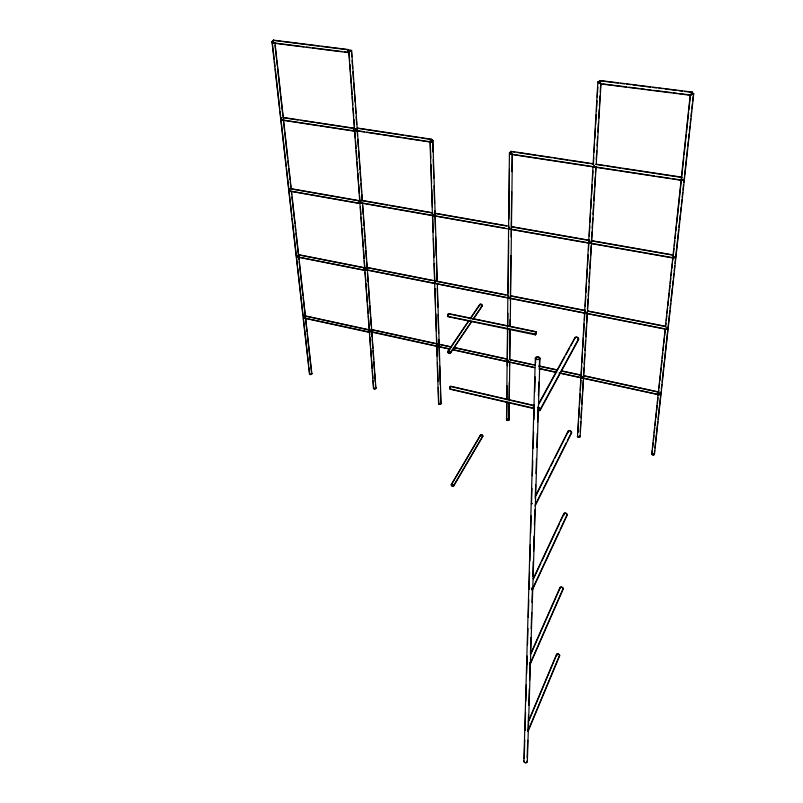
<?xml version="1.0" encoding="UTF-8"?>
<svg xmlns="http://www.w3.org/2000/svg" width="803" height="803" viewBox="0 0 803 803"><rect width="100%" height="100%" fill="white"/><g stroke="black" fill="none" stroke-linecap="round" stroke-linejoin="round"><path stroke-width="1.2" d="M682.51 180.023L682.53 179.521M691.704 94.624L691.654 95.326M506.502 419.648L506.693 402.102M506.723 399.603L507.486 329.441M507.516 326.931L509.423 152.781A1.496 0.673 -0.6 0 1 511.421 152.179L511.059 151.345L510.547 154.226M506.713 419.658L506.914 402.112M506.934 399.613L507.094 385.831M507.315 365.787L507.717 329.451M507.747 326.941L507.897 313.16M508.118 293.115L508.7 240.488M508.941 219.189L509.493 169.072M692.377 92.917L692.367 92.114L599.771 80.491L599.339 81.274M508.831 419.788L509.042 402.243M509.072 399.743L509.293 382.198M509.493 365.897L509.544 362.143M509.574 359.634L509.955 329.561M509.995 325.797L510.076 319.534M510.306 300.734L510.347 298.224L584.624 312.949M510.377 295.725L510.869 255.615M511.109 236.815L511.2 229.297M511.23 226.797L511.672 191.706M511.923 171.651L512.143 154.106M509.042 419.808L509.263 402.263M509.293 399.753L509.764 362.153M509.805 359.644L510.176 329.571M510.226 325.807L512.394 154.116M585.718 312.658L585.799 313.421M589.723 242.907L589.824 242.185M599.088 82.619L599.098 83.181M599.841 81.595L599.901 80.812M433.249 215.074L433.379 214.381M433.349 214.682L433.279 215.365M437.575 345.34L437.615 346.515M523.867 761.184L535.33 358.108M524.229 758.705L524.771 739.934M525.052 729.917L525.563 712.391M525.885 701.129L526.346 684.849M526.678 673.587L527.18 656.061M527.501 644.799L527.962 628.518M528.294 617.256L528.796 599.731M529.117 588.458L529.578 572.188M529.91 560.926L530.371 544.645M530.693 533.383L531.195 515.857M531.556 503.34L531.987 488.314M532.349 475.798L532.78 460.781M533.142 448.265L533.604 431.984M533.965 419.467L534.396 404.451M534.758 391.924L535.189 376.908M535.581 363.137L535.721 358.128M527.159 757.771L527.701 740.236M527.972 731.473L528.484 715.192M528.796 705.175L529.297 688.904M529.568 680.131L530.121 662.605M530.392 653.843L530.893 637.562M531.164 628.799L531.676 612.518M531.987 602.501L532.449 587.475M532.801 576.213L533.272 561.187M533.583 551.169L534.045 536.143M534.396 524.871L534.868 509.845M535.22 498.573L535.641 484.801M535.992 473.539L536.464 458.513M536.816 447.241L537.237 433.469M537.588 422.197L538.06 407.171M538.411 395.899L538.833 382.128M539.225 369.611L539.576 358.339A1.927 1.134 1.6 0 0 536.785 357.205A1.927 1.134 1.6 0 0 536.585 359.162A1.927 1.134 1.6 0 0 539.576 358.339M527.34 761.555L539.967 358.359A2.329 1.365 1.6 0 0 536.615 356.994A2.329 1.365 1.6 0 0 536.374 359.353A2.329 1.365 1.6 0 0 539.967 358.359M577.487 436.451L592.955 167.225M593.096 164.725L597.844 82.077M577.929 432.707L578.582 421.434M578.792 417.68L579.375 407.663M579.585 403.899L580.167 393.882M580.378 390.128L580.96 380.11M581.171 376.356L581.753 366.339M581.964 362.585L582.546 352.567M582.837 347.558L583.41 337.531M583.55 335.032L584.203 323.76M584.423 320.006L584.996 309.988M585.216 306.234L585.788 296.217M586.009 292.453L586.581 282.435M586.802 278.681L587.374 268.664M587.595 264.91L588.167 254.892M588.458 249.884L589.031 239.866M589.251 236.102L589.824 226.085M590.044 222.331L590.617 212.313M590.837 208.559L591.409 198.542M591.63 194.778L592.202 184.76M592.494 179.752L592.995 170.989M593.357 164.725L593.788 157.217M594.079 152.209L594.581 143.436M594.872 138.427L595.455 128.41M595.665 124.656L596.248 114.638M596.458 110.884L597.041 100.867M597.251 97.113L597.833 87.095M509.654 228.092L509.684 229.176M580.188 431.612L580.78 421.625M581.001 417.881L581.583 407.894M581.804 404.15L582.396 394.163M582.546 391.673L583.209 380.431M583.43 376.687L583.942 367.955M584.162 364.211L584.755 354.223M584.975 350.479L585.568 340.492M585.788 336.748L586.371 326.761M586.591 323.017L587.184 313.04M587.405 309.296L587.997 299.308M588.218 295.564L588.729 286.822M589.021 281.833L589.543 273.1M589.834 268.102L590.356 259.369M590.576 255.625L591.159 245.638M591.379 241.894L591.972 231.906M592.192 228.162L592.785 218.175M593.005 214.431L593.588 204.444M593.808 200.7L594.401 190.723M594.621 186.969L595.214 176.991M595.435 173.247L595.796 167.004M596.248 159.516L596.759 150.773M597.051 145.785L597.573 137.052M597.864 132.053L598.376 123.321M598.677 118.322L599.189 109.589M599.409 105.845L600.002 95.858M600.222 92.114L600.734 83.382M580.117 436.621L596.067 167.014M596.207 164.515L601.015 83.382M508.108 360.999L508.038 361.621M535.33 333.697L535.45 334.871L536.033 333.546M558.968 373.004L659.323 394.905L659.584 393.028M533.262 407.402L533.282 408.446L533.634 407.944M534.055 406.469L534.045 405.435L450.443 386.193L449.64 387.417L449.69 389.114L533.282 408.446M666.44 328.628L666.45 329.13M692.447 92.746L692.236 93.941M594.16 166.201L594.26 165.428M594.27 165.769L594.18 166.803M589.723 242.606L590.004 241.151M585.648 312.789L585.799 312.096M651.755 454.026L665.105 329.36M665.376 326.861L690.219 94.985M651.986 454.036L652.387 450.302M652.648 447.803L653.19 442.814M653.451 440.325L653.993 435.336M654.254 432.847L654.786 427.858M655.057 425.369L655.589 420.381M655.86 417.881L656.392 412.903M656.663 410.403L657.195 405.415M657.466 402.925L657.998 397.937M658.269 395.447L658.801 390.459M659.072 387.959L659.604 382.981M659.875 380.481L660.407 375.493M660.678 373.004L661.21 368.015M661.481 365.526L662.013 360.537M662.284 358.048L662.816 353.059M663.087 350.56L663.619 345.581M663.89 343.082L664.422 338.093M664.693 335.604L665.225 330.615M665.627 326.871L666.028 323.137M666.299 320.638L666.831 315.659M667.102 313.16L667.634 308.171M667.895 305.682L668.437 300.693M668.698 298.204L669.24 293.215M669.501 290.726L670.043 285.738M670.304 283.238L670.846 278.26M671.107 275.76L671.649 270.772M671.91 268.282L672.452 263.294M672.713 260.804L673.115 257.06M673.516 253.316L674.048 248.338M674.319 245.838L674.851 240.85M675.122 238.361L675.654 233.372M675.925 230.883L676.457 225.894M676.728 223.405L683.815 157.328M684.086 154.828L686.224 134.884M686.495 132.395L688.633 112.44M688.904 109.951L690.51 94.995M368.286 331.398L368.617 330.184M654.234 454.187L654.636 450.443M654.907 447.954L657.757 421.766M658.028 419.266L661.02 391.834M661.291 389.345L661.833 384.356M662.104 381.857L663.459 369.39M663.73 366.901L664.272 361.912M664.543 359.413L669.832 310.781M670.103 308.282L670.646 303.293M670.917 300.804L672.272 288.337M672.543 285.838L673.095 280.849M673.366 278.36L673.908 273.371M674.179 270.872L674.721 265.883M674.992 263.394L678.655 229.728M678.926 227.229L679.468 222.24M679.74 219.751L680.282 214.762M680.553 212.263L681.095 207.274M681.366 204.785L681.908 199.796M682.179 197.297L682.721 192.308M682.992 189.819L683.534 184.831M683.805 182.341L684.347 177.353M684.618 174.853L687.468 148.665M687.739 146.176L688.281 141.187M688.552 138.688L689.094 133.699M689.365 131.21L689.907 126.222M690.178 123.722L690.731 118.734M691.002 116.244L691.544 111.256M691.815 108.766L692.357 103.778M692.628 101.278L693.17 96.29M654.465 454.207L693.722 93.8M435.437 282.746L435.557 282.064M437.454 345.681L437.575 345.029M449.65 387.779L450.092 388.652M691.664 94.423L692.367 92.114M682.58 179.199L682.47 180.424M674.179 257.02L674.118 257.763M666.48 328.357L666.4 329.371M307.208 333.968L311.654 373.786L310.711 374.479L309.707 373.827M659.303 394.363L659.414 393.721M510.487 152.7L510.427 153.795M509.574 228.152L509.704 227.42M508.771 297.251L508.901 296.548M508.891 296.899L508.771 297.843M351.373 50.579L348.934 50.8L351.373 50.579L351.824 56.832M508.038 361.069L508.259 360.085M535.25 333.787L536.133 332.091M535.972 333.988L536.263 332.081M534.005 406.79L534.156 405.746M599.048 82.318L599.209 81.474M599.179 81.926L599.078 83.612M585.678 312.457L585.819 311.745M582.034 376.818L581.964 378.022M691.724 94.001L691.995 92.757M674.239 256.699L674.088 258.134M666.43 328.427L666.58 327.694M296.99 255.484L297.14 256.769M303.875 316.713L304.006 317.918L368.888 331.87M355.458 128.841L355.568 130.377M365.616 268.292L365.716 269.597M370.143 330.374L369.962 331.258M535.31 333.375L536.043 331.679L536.183 332.552M533.242 407.121L533.563 405.997M533.754 407.874L534.075 406.76M582.055 376.497L582.024 377.801L659.383 394.674M533.935 407.121L533.624 408.155M274.164 59.151L272.197 41.726L273.371 41.184A1.445 0.532 -5.2 0 0 271.976 41.816L309.476 374.007M449.71 387.458L450.383 386.444L534.035 405.776M510.628 152.399L511.14 151.576L514.833 152.138M360.828 201.051L360.748 202.597M527.872 731.061L558.928 656.804M528.153 731.202L559.661 655.79M448.526 315.73L447.923 316.392L448.475 313.843L535.992 331.95M528.264 721.566L556.589 654.274M529.016 720.562L556.85 654.405A1.425 0.863 26 0 0 556.83 654.877M530.452 662.917L562.953 588.93M530.241 664.201L563.234 589.061M531.134 653.552L560.273 587.635M530.341 654.545L560.002 587.505M369.039 331.83L369.149 329.802L304.598 315.75M431.592 141.679L431.643 139.531L421.726 138.036M532.269 589.382L559.018 531.947M560.072 529.689L566.888 515.054M532.57 589.522L567.179 515.195M533.172 578.782L563.766 513.589M533.483 578.923L540.861 563.194M541.915 560.946L559.32 523.847M560.374 521.599L564.057 513.729A1.566 1.074 26 0 0 564.168 514.613M533.583 406.157L534.045 405.435M535.822 334.158L449.248 316.673M535.42 504.505L542.145 491.065M543.26 488.826L547.746 479.863M548.861 477.624L566.225 442.895M567.35 440.656L571.264 432.817M571.575 432.958L535.189 505.78A2.128 1.455 27.5 0 0 535.21 504.987M535.29 496.154L567.972 431.321M536.183 495.18L549.694 468.35M550.818 466.111L553.638 460.52M554.763 458.292L568.273 431.452M540.339 409.952L578.592 339.579M539.987 409.801L578.27 339.428M538.642 403.708L574.767 337.902M538.994 403.869L564.86 356.693M566.065 354.494L569.678 347.92M570.873 345.722L574.486 339.137M453.464 485.925A1.184 0.803 31.1 0 0 452.48 484.37A1.184 0.803 31.1 0 0 451.557 485.434A1.184 0.803 31.1 0 0 453.464 485.925L482.533 436.41M453.655 486.066A1.425 0.974 31.1 0 0 452.48 484.189A1.425 0.974 31.1 0 0 451.366 485.464A1.425 0.974 31.1 0 0 453.655 486.066L482.723 436.541M451.346 484.41L480.515 434.965M451.537 484.55L480.706 435.096M450.222 352.959A1.285 0.964 34 0 0 449.158 351.162A1.285 0.964 34 0 0 448.154 352.497A1.285 0.964 34 0 0 450.222 352.959L471.602 321.341M473.67 318.279L481.941 306.043M450.443 353.109A1.546 1.154 34 0 0 449.148 350.951A1.546 1.154 34 0 0 447.954 352.557A1.546 1.154 34 0 0 450.443 353.109L471.813 321.491M473.188 319.443L482.151 306.184M447.913 351.302L468.681 320.768M470.066 318.731L479.752 304.478M448.134 351.463L468.892 320.919M470.267 318.881L479.953 304.628M368.758 330.153L369.27 330.685L368.627 332.241L303.956 318.118M450.965 389.144L533.523 408.105M297.251 256.809L364.08 270.049L364.622 269.246L364.421 267.911L300.001 255.183M364.421 267.911L364.08 270.049M289.863 190.973L359.142 203.189L359.774 202.115L359.493 200.941L291.399 188.986M359.493 200.941L359.142 203.189M431.643 139.531L431.06 141.74M320.317 125.73L353.802 130.839L354.464 129.775L354.163 128.48L316.362 122.739M354.163 128.48L353.802 130.839M273.421 42.067L272.197 41.726M600.945 80.922L618.23 83.09M620.699 83.402L624.413 83.863M626.882 84.174L630.586 84.636M633.055 84.947L650.34 87.115M652.809 87.427L656.513 87.898M658.982 88.21L662.686 88.671M665.155 88.982L676.267 90.378M678.736 90.689L682.44 91.151M684.909 91.462L692.316 92.395M273.602 40.16L348.422 49.565A1.526 0.632 -83.9 0 1 348.602 52.024A1.526 0.632 -83.9 0 1 347.548 51.613A1.526 0.632 -83.9 0 1 348.422 49.565M273.572 40.411L280.93 41.334M283.379 41.646L318.942 46.122M321.401 46.433L348.382 49.826A1.265 0.522 -83.9 0 1 348.532 51.864A1.265 0.522 -83.9 0 1 347.659 51.522A1.265 0.522 -83.9 0 1 348.382 49.826M602.912 83.913L626.36 86.885M628.829 87.196L638.706 88.44M641.165 88.752L644.869 89.223M647.338 89.534L651.042 89.996M653.512 90.317L670.786 92.496M673.255 92.807L676.959 93.278M679.428 93.59L690.53 94.995M600.393 83.883L690.47 95.276M274.445 43.001L303.865 46.725M306.314 47.036L309.998 47.497M312.447 47.809L341.867 51.533M344.316 51.844L348 52.315M273.181 43.091L347.96 52.566M357.325 128.028L431.683 139.29M511.18 151.325L593.658 163.812M596.117 164.193L681.928 177.182M357.295 128.269L403.136 135.215M405.615 135.597L419.246 137.654M517.293 152.51L535.752 155.31M538.221 155.682L551.761 157.739M554.221 158.111L567.761 160.158M570.22 160.53L588.689 163.33M591.149 163.702L593.608 164.073M596.067 164.444L604.649 165.749M607.098 166.121L620.578 168.168M623.038 168.54L681.877 177.453M283.469 117.509L354.203 128.239M283.429 117.74L298.064 119.968M300.503 120.34L313.923 122.367M356.923 130.638L364.351 131.762M366.83 132.144L380.451 134.221M382.931 134.593L401.51 137.423M403.989 137.805L431.241 141.95M511.933 154.246L591.901 166.422M595.585 166.984L617.637 170.346M620.087 170.718L654.395 175.947M656.844 176.319L670.324 178.376M672.773 178.748L681.356 180.053M431.201 142.201L355.649 130.688A1.445 0.592 -82.1 0 1 355.368 128.761M511.882 154.497L681.295 180.314M281.873 119.868L317.837 125.358M281.833 120.109L353.762 131.08M361.34 200.298L432.787 212.815M435.246 213.247L509.052 226.185M511.521 226.617L589.191 240.227M591.65 240.659L673.516 255.003M361.31 200.529L387.166 205.066M389.636 205.498L432.747 213.056M435.206 213.488L506.552 225.994M512.705 227.068L589.141 240.468M591.6 240.9L672.241 255.043M290.224 188.544L359.533 200.71M360.948 202.778L433.59 215.565M434.814 215.786L504.906 228.122M511.059 229.206L588.689 242.877M591.138 243.309L672.964 257.713M360.908 203.008L508.55 229.016M509.785 229.226L589.874 243.339L589.793 242.737M591.098 243.56L672.914 257.974M289.823 191.194L359.102 203.42M369.149 329.802L368.296 331.689M366.198 267.269L434.935 280.819M436.17 281.06L508.239 295.273M510.678 295.755L585.106 310.43M587.545 310.912L665.797 326.339M366.158 267.489L432.446 280.558M436.129 281.281L505.76 295.022M510.638 295.986L583.841 310.42M587.505 311.142L664.523 326.339M298.816 254.732L364.462 267.69M365.817 269.627L434.533 283.228M438.197 283.961L507.797 297.732M588.288 313.672L664.051 328.668M365.787 269.848L434.493 283.459M435.718 283.7L507.757 297.963M508.972 298.204L584.574 313.18M587.023 313.662L666.45 329.391M297.22 257.02L364.05 270.27M448.526 313.582L536.043 331.679M447.984 316.683L535.45 334.871M370.815 329.371L437.063 343.774M438.267 344.035L451.637 346.946M454.076 347.468L507.576 359.102M510.005 359.634L535.42 365.154M539.044 365.947L557.202 369.892M562.04 370.946L581.402 375.152M583.821 375.684L658.761 391.974M371.97 329.832L437.003 343.985M439.422 344.507L451.587 347.157M454.016 347.679L507.516 359.322M509.945 359.844L532.941 364.853M538.994 366.168L557.141 370.113M561.99 371.167L581.352 375.372M583.771 375.904L658.711 392.205M305.762 316.211L369.089 330.003M449.831 348.954L370.093 331.348M453.484 349.747L533.614 367.232M539.666 368.557L555.395 371.99M560.233 373.044L580.81 377.53M449.78 349.164L370.173 331.79L370.053 330.906M452.209 349.696L534.768 367.714M539.606 368.778L556.549 372.472M448.475 313.843L448.747 314.435M535.501 334.6L535.31 334.008M433.429 215.746L433.359 215.204M511.14 151.576L511.33 152.289M368.507 332.221L368.386 331.579M599.771 80.491L599.841 81.284M435.607 283.66L435.517 282.947M508.138 361.902L508.098 361.25M508.881 298.174L508.831 297.451M311.654 373.786L311.122 373.325A1.194 0.713 -6.4 0 1 311.765 374.078A1.194 0.713 -6.4 0 1 310.309 374.589A1.194 0.713 -6.4 0 1 309.506 373.817M594.23 166.984L594.23 166.362M274.445 61.64L275.007 66.619M275.288 69.108L279.785 108.927M280.056 111.416L280.618 116.395M280.899 118.884L286.239 166.171M286.52 168.66L291.85 215.947M292.131 218.436L297.471 265.723M297.752 268.212L303.082 315.499M303.363 317.988L308.693 365.275M308.974 367.764L309.536 372.743M274.967 42.75L291.328 189.588M291.609 192.078L311.855 373.766M275.007 45.259L276.393 57.706M276.664 60.195L277.226 65.173M277.497 67.653L280.418 93.79M280.699 96.28L282.917 116.194M283.329 119.928L284.443 129.875M284.724 132.365L287.635 158.502M287.916 160.991L288.468 165.97M288.749 168.459L289.993 179.661M290.274 182.14L290.827 187.119M291.389 192.098L291.66 194.587M291.941 197.076L294.852 223.214M295.133 225.703L295.685 230.682M295.966 233.171L298.877 259.299M299.158 261.788L302.902 295.394M303.183 297.873L305.27 316.543M305.541 319.032L306.937 331.478M352.095 60.586L352.637 68.084M352.908 71.838L353.45 79.336M353.711 83.09L354.253 90.588M354.524 94.342L355.067 101.84M355.338 105.594L355.88 113.093M356.151 116.847L356.693 124.345M356.954 128.099L357.496 135.597M357.767 139.351L358.309 146.849M358.58 150.603L359.122 158.101M359.302 160.6L359.935 169.353M360.115 171.852L360.738 180.605M360.918 183.104L361.551 191.857M361.731 194.356L362.183 200.609M362.544 205.608L363.177 214.361M363.357 216.86L363.98 225.613M364.16 228.112L364.793 236.865M364.974 239.364L365.606 248.117M365.787 250.616L366.419 259.369M366.6 261.868L367.041 268.112M367.403 273.12L368.035 281.863M368.216 284.372L369.571 303.122M369.751 305.622L370.374 314.374M370.554 316.874L371.187 325.627M371.367 328.126L372 336.879M372.18 339.378L372.813 348.131M372.993 350.63L373.616 359.383M373.796 361.882L374.429 370.635M374.61 373.134L375.242 381.887M375.423 384.386L375.694 388.13M348.934 50.8L349.666 60.797M349.947 64.551L350.499 72.049M350.68 74.549L351.323 83.301M351.503 85.801L352.146 94.553M352.326 97.053L352.878 104.551M353.149 108.305L353.701 115.803M353.982 119.557L354.524 127.055M354.715 129.554L355.358 138.307M355.538 140.806L356.09 148.304M356.271 150.803L356.913 159.556M357.094 162.055L357.736 170.808M357.917 173.307L358.56 182.06M358.74 184.56L359.383 193.312M359.573 195.812L360.115 203.31M360.396 207.064L360.948 214.562M361.129 217.071L361.772 225.814M361.952 228.313L363.327 247.073M363.508 249.572L364.15 258.325M364.331 260.824L364.974 269.577M365.164 272.076L365.807 280.819M365.987 283.329L366.539 290.827M366.72 293.326L367.362 302.079M367.543 304.578L368.186 313.331M368.366 315.83L369.741 334.58M369.922 337.079L370.564 345.832M370.755 348.331L371.398 357.084M371.578 359.583L372.221 368.336M372.401 370.835L372.953 378.333M373.134 380.833L373.686 388.341M348.683 50.82L373.475 388.361M351.624 50.559L362.414 200.579M362.595 203.089L375.894 388.11M430.288 142.111L430.82 158.382M431.02 164.635L431.633 183.415M431.833 189.679L432.395 207.204M432.646 214.712L433.208 232.238M433.419 238.501L434.021 257.281M434.222 263.535L434.835 282.315M435.035 288.578L435.607 306.104M435.848 313.612L436.42 331.137M436.621 337.401L437.233 356.171M437.434 362.434L438.047 381.214M438.247 387.468L438.779 403.748M430.047 142.131L438.568 403.768M432.877 140.615L437.223 280.829M437.304 283.329L441.028 403.518M432.636 140.635L432.988 151.908M433.219 159.416L433.801 178.196M434.042 185.704L434.584 203.229M434.814 210.747L435.407 229.517M435.638 237.036L436.22 255.816M436.42 262.069L437.003 280.849M437.233 288.357L437.816 307.137M438.057 314.656L438.639 333.426M438.829 339.689L439.452 359.724M439.653 365.977L440.235 384.757M440.425 391.021L440.817 403.538M479.843 304.849A1.225 0.954 33.7 0 1 481.639 304.668A1.225 0.954 33.7 0 1 481.529 306.324M479.762 305.702A1.476 1.144 33.7 0 1 480.365 304.106A1.476 1.144 33.7 0 1 482.242 305.18A1.476 1.144 33.7 0 1 481.308 306.585M480.606 435.728A1.124 0.803 30.6 0 1 481.258 434.855A1.124 0.803 30.6 0 1 482.573 435.617A1.124 0.803 30.6 0 1 482.151 436.631M480.525 436.009A1.365 0.974 30.6 0 1 480.987 434.694A1.365 0.974 30.6 0 1 482.723 435.497A1.365 0.974 30.6 0 1 482.262 436.812M448.435 316.181A1.586 0.512 -78.1 0 1 447.672 316.191A1.586 0.512 -78.1 0 1 448.174 313.903A1.586 0.512 -78.1 0 1 448.847 314.294M560.424 587.435A1.486 0.964 26 0 1 562.512 587.726A1.486 0.964 26 0 1 562.572 589.282M560.123 588.479A1.797 1.164 26 0 1 560.825 586.993A1.797 1.164 26 0 1 563.114 588.097A1.797 1.164 26 0 1 562.401 589.573M529.819 662.876A1.907 1.144 27 0 1 529.759 664.603M527.25 663.82A1.907 1.144 27 0 1 527.3 662.094M529.599 662.957A1.586 0.954 27 0 1 529.548 664.392M527.24 663.459A1.586 0.954 27 0 1 527.109 662.636M570.833 433.279A1.646 1.204 26.3 0 1 570.501 433.399M568.203 431.763A1.646 1.204 26.3 0 1 569.046 430.87M569.839 430.89A1.646 1.204 26.3 0 1 571.335 432.506M568.102 432.506A1.977 1.445 26.3 0 1 568.895 430.609A1.977 1.445 26.3 0 1 571.445 431.773A1.977 1.445 26.3 0 1 570.642 433.66M531.345 503.973A2.128 1.455 27.5 0 1 531.887 503.421M531.847 503.862A1.767 1.215 27.5 0 1 532.118 503.672M527.039 761.525A1.455 1.235 10 0 1 525.132 762.519M524.791 762.358A1.455 1.235 10 0 1 524.178 761.535M527.159 760.792A1.747 1.486 10 0 1 525.704 762.86A1.747 1.486 10 0 1 523.957 760.802M557.503 654.033A1.425 0.863 26 0 1 559.099 654.676A1.425 0.863 26 0 1 559.259 655.84M556.951 655.459A1.716 1.044 26 0 1 557.031 653.903A1.716 1.044 26 0 1 559.3 654.606A1.716 1.044 26 0 1 559.219 656.151M528.003 730.308A1.817 1.034 27 0 1 527.972 731.413M525.052 730.439A1.817 1.034 27 0 1 525.714 729.134M525.303 730.429A1.516 0.853 27 0 1 525.553 729.395M577.909 337.983A1.736 1.365 26.8 0 1 577.799 339.97M575.018 338.394A1.736 1.365 26.8 0 1 577.578 337.692M574.677 338.324A2.088 1.646 26.8 0 1 576.424 336.999A2.088 1.646 26.8 0 1 578.592 338.545A2.088 1.646 26.8 0 1 577.598 340.412M537.779 407.211A2.258 1.666 28.2 0 1 540.419 409.52A2.258 1.666 28.2 0 1 537.679 410.584M537.438 407.563A1.867 1.385 28.2 0 1 540.048 409.239A1.867 1.385 28.2 0 1 537.779 410.313M564.218 513.498A1.566 1.074 26 0 1 566.426 513.739A1.566 1.074 26 0 1 566.476 515.456M564.168 515.014A1.877 1.295 26 0 1 564.268 513.107A1.877 1.295 26 0 1 566.788 513.769A1.877 1.295 26 0 1 566.687 515.677M532.128 588.067A2.007 1.295 27.1 0 1 532.068 589.994M529.117 588.86A2.007 1.295 27.1 0 1 529.458 587.294M529.639 589.131A1.666 1.074 27.1 0 1 529.679 587.525M531.897 588.167A1.666 1.074 27.1 0 1 532.098 589.603M273.01 42.981A1.486 0.703 -85.1 0 1 272.849 40.843A1.486 0.703 -85.1 0 1 273.913 40.481M273.793 42.107A1.445 0.532 -5.2 0 1 271.976 41.816M272.96 42.579A1.235 0.582 -85.1 0 1 272.94 40.973A1.235 0.582 -85.1 0 1 273.703 40.501M691.624 93.218A1.405 0.562 2.4 0 1 693.29 93.56A1.405 0.562 2.4 0 1 692.889 94.252A1.405 0.562 2.4 0 1 691.092 94.152M691.975 93.088A1.686 0.683 2.4 0 1 693.692 93.69A1.686 0.683 2.4 0 1 692.678 94.423A1.686 0.683 2.4 0 1 690.61 94.081M600.242 82.679A1.616 0.652 0.6 0 1 597.854 82.167A1.616 0.652 0.6 0 1 599.911 81.484M599.781 82.629A1.345 0.542 0.6 0 1 598.125 82.157A1.345 0.542 0.6 0 1 599.49 81.565M354.555 129.805A1.445 0.592 -82.1 0 1 353.621 130.999A1.445 0.592 -82.1 0 1 353.591 128.821A1.445 0.592 -82.1 0 1 354.545 128.751M281.682 120.018A1.405 0.652 -83 0 1 281.371 118.934A1.405 0.652 -83 0 1 281.733 117.629M281.632 119.657A1.164 0.542 -83 0 1 281.783 117.81M654.074 453.815A1.134 0.713 7.2 0 1 653.682 454.769A1.134 0.713 7.2 0 1 652.136 454.408A1.134 0.713 7.2 0 1 652.528 453.454M654.054 453.565A1.365 0.863 7.2 0 1 653.993 454.839A1.365 0.863 7.2 0 1 652.006 454.538A1.365 0.863 7.2 0 1 652.417 453.314M440.425 403.116A1.034 0.642 -1.7 0 1 440.666 403.969A1.034 0.642 -1.7 0 1 439.321 404.22A1.034 0.642 -1.7 0 1 438.839 403.417M440.546 403.016A1.245 0.773 -1.7 0 1 440.787 404.09A1.245 0.773 -1.7 0 1 439.04 404.27A1.245 0.773 -1.7 0 1 438.809 403.186M430.89 140.164A1.455 0.642 -2.4 0 1 432.827 140.505A1.455 0.642 -2.4 0 1 431.753 141.368A1.455 0.642 -2.4 0 1 430.006 140.876M431.081 142.121A1.476 0.522 -81.3 0 1 431.091 140.013A1.476 0.522 -81.3 0 1 431.924 139.622A1.476 0.522 -81.3 0 1 431.623 141.87M430.709 140.344A1.204 0.532 -2.4 0 1 432.456 140.425A1.204 0.532 -2.4 0 1 431.994 141.208A1.204 0.532 -2.4 0 1 430.328 140.987M304.708 315.85A1.235 0.532 -77.8 0 1 304.799 316.031M304.096 318.139A1.235 0.532 -77.8 0 1 303.795 316.673M303.895 316.372A1.235 0.532 -77.8 0 1 304.166 315.91M289.672 191.134A1.345 0.612 -81 0 1 289.592 189.147M289.732 190.923A1.114 0.502 -81 0 1 289.492 190.1A1.114 0.502 -81 0 1 289.783 189.056M297.08 256.98A1.285 0.572 -79.3 0 1 296.909 255.424M360.778 202.948A1.375 0.552 -80.5 0 1 360.657 201.242M375.332 387.729A1.014 0.612 -4.2 0 1 375.513 388.552A1.014 0.612 -4.2 0 1 374.188 388.793A1.014 0.612 -4.2 0 1 373.776 388.02M375.463 387.628A1.215 0.743 -4.2 0 1 375.623 388.672A1.215 0.743 -4.2 0 1 373.907 388.843A1.215 0.743 -4.2 0 1 373.756 387.799M365.656 269.808A1.315 0.512 -79 0 1 365.536 268.232M579.385 435.969A1.094 0.693 4.1 0 1 579.776 436.892A1.094 0.693 4.1 0 1 578.391 437.153A1.094 0.693 4.1 0 1 577.759 436.29M579.495 435.858A1.315 0.833 4.1 0 1 579.917 437.023A1.315 0.833 4.1 0 1 578.11 437.213A1.315 0.833 4.1 0 1 577.688 436.039M508.731 419.447A1.054 0.662 1.1 0 1 508.309 420.31A1.054 0.662 1.1 0 1 506.904 420.099A1.054 0.662 1.1 0 1 507.084 419.206M508.741 419.216A1.275 0.803 1.1 0 1 508.51 420.391A1.275 0.803 1.1 0 1 506.673 420.12A1.275 0.803 1.1 0 1 507.225 418.995M511.561 153.423A1.496 0.673 -0.6 0 1 509.423 152.871M511.14 153.373A1.245 0.562 -0.6 0 1 509.674 152.861A1.245 0.562 -0.6 0 1 511.019 152.259M349.195 51.171A1.476 0.562 -3.9 0 0 351.604 50.709A1.476 0.562 -3.9 0 0 349.666 50.187A1.476 0.562 -3.9 0 0 349.195 51.171M359.553 203.059A1.375 0.552 -80.5 0 0 359.664 200.77A1.375 0.552 -80.5 0 0 358.73 202.356A1.375 0.552 -80.5 0 0 359.553 203.059M364.472 269.888A1.315 0.512 -79 0 0 364.592 267.73A1.315 0.512 -79 0 0 363.689 269.326A1.315 0.512 -79 0 0 364.472 269.888"/></g></svg>
